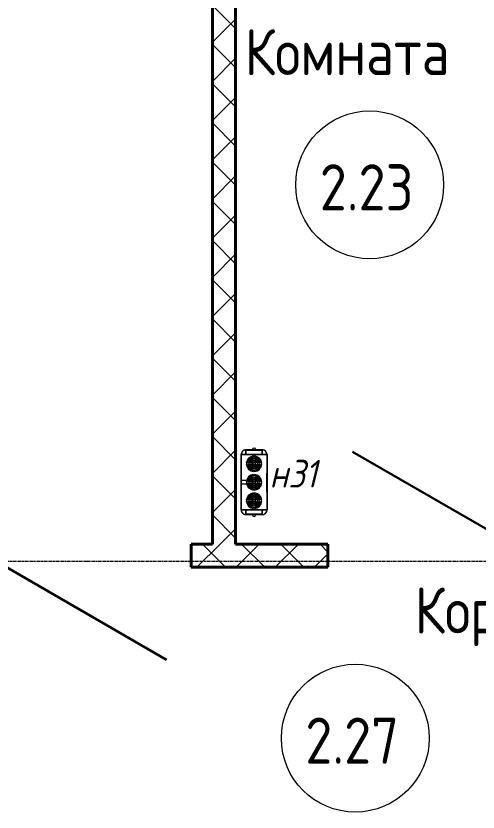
# Model space of a CAD drawing. Header units: millimetres. Extents: x -32954 to 151739, y -65671 to 56243.
# Drawn here: x -27573 to -25072, y -27710 to -23402 of the extents above; entities that cross this region are included whole.
import ezdxf

# ---------------------------------------------------------------- set-up
doc = ezdxf.new("R2010")
doc.units = ezdxf.units.MM
doc.linetypes.add('ADSK_Линия сетки', pattern=[21, 12, -3, 3, -3])
for name, color, linetype, lineweight in [('M-EQPM', 7, 'Continuous', 9), ('M-EQPM-IDEN', 7, 'Continuous', 9), ('Двери', 7, 'Continuous', 18), ('Марки помещений', 7, 'Continuous', 18), ('Оси', 7, 'Continuous', 9), ('Панель', 7, 'Continuous', 30), ('Стены разрез', 7, 'Continuous', 40)]:
    doc.layers.add(name, color=color, linetype=linetype, lineweight=lineweight)
doc.styles.add('GOST Common', font='GOST_Common.ttf', dxfattribs={"width": 0.9, "height": 250})
doc.styles.add('GOST Common_I', font='GOST_Common Italic.ttf', dxfattribs={"width": 0.9, "height": 150})
pattern_1 = [(45, (-4e-12, -22914.43), (-106.066, 106.066), []), (135, (-4e-12, -22914.43), (-106.066, -106.066), [])]

# ---------------------------------------------------------------- blocks, each defined once
blk = doc.blocks.new('AC_Дверь_Однопольная_ПВХ - 960х2080h М ОЛ Глухой низ с доводчиком-257045-В_АР_ПЭ_02 Этаж')
at = {"layer": 'Панель'}
blk.add_line((500, 62.5), (-366, 562.5), dxfattribs=at)
blk = doc.blocks.new('AC_Дверь_Однопольная_ДеревяннаяНаружная_ГОСТ24698-81 - 960х2080h ГЛ-654744-В_АР_ПЭ_02 Этаж')
at = {"layer": 'Панель'}
blk.add_line((500, 62.5), (-366, 562.5), dxfattribs=at)
blk = doc.blocks.new('ADSK_Марка_Помещение_2_ГОСТ21-501-2011 - Имя и Категория-86712-В_АР_ПЭ_02 Этаж')
at = {"layer": 'Марки помещений'}
blk.add_circle((0, 0), 4, dxfattribs=at)
blk = doc.blocks.new('Н05-Н31_Бактерицидный облучатель_Дезар-3_5 - Н31_Дезар-5-8000921-О_ТХ_Подвал')
at = {"layer": 'M-EQPM'}
for p, q in [((-44.6, 173), (-44.6, 175)), ((-44.6, 175), (-44.6, 149.6)), ((44.6, 175), (-44.6, 175)), ((44.6, 175), (-44.6, 175)), ((-44.6, 149.6), (-44.6, 175)), ((-44.6, 175), (-44.6, 173)), ((-44.6, 175), (44.6, 175)), ((-44.6, 149.6), (-44.6, 175)), ((-44.6, 175), (-44.6, 149.6)), ((-44.6, 173), (-44.6, 175)), ((-44.6, 175), (-44.6, 173)), ((44.6, 175), (-44.6, 175)), ((-44.6, 175), (44.6, 175)), ((-44.6, 173), (-44.6, 175)), ((-44.6, 175), (-44.6, 173)), ((-44.6, 149.6), (-44.6, 175)), ((-44.6, 175), (-44.6, 149.6)), ((-44.6, 149.6), (-44.6, 173)), ((44.6, 173), (-44.6, 173)), ((44.6, 173), (-44.6, 173)), ((-44.6, 173), (-44.6, 149.6)), ((-44.6, 173), (44.6, 173)), ((-44.6, 173), (44.6, 173)), ((44.6, 173), (-44.6, 173)), ((-44.6, 173), (44.6, 173)), ((-44.6, 173), (44.6, 173)), ((44.6, 173), (-44.6, 173)), ((-10, 175), (10, 175)), ((10, 175), (-10, 175)), ((-10, 175), (10, 175)), ((10, 175), (-10, 175)), ((-10, 175), (10, 175)), ((10, 175), (-10, 175)), ((44.6, 149.6), (44.6, 175)), ((44.6, 175), (44.6, 173)), ((44.6, 173), (44.6, 175)), ((44.6, 175), (44.6, 149.6)), ((44.6, 149.6), (44.6, 175)), ((44.6, 175), (44.6, 149.6)), ((44.6, 175), (44.6, 173)), ((44.6, 173), (44.6, 175)), ((44.6, 175), (44.6, 173)), ((44.6, 173), (44.6, 175)), ((44.6, 149.6), (44.6, 175)), ((44.6, 175), (44.6, 149.6)), ((44.6, 173), (44.6, 149.6)), ((44.6, 149.6), (44.6, 173)), ((-44.6, 149.6), (-70, 149.6)), ((-70, 149.6), (-44.6, 149.6)), ((-70, 149.6), (-70, -149.6)), ((-70, -149.6), (-70, 149.6)), ((-70, 149.6), (-70, -149.6)), ((70, 149.6), (-70, 149.6)), ((-70, 149.6), (-44.6, 149.6)), ((-70, 149.6), (-70, -149.6)), ((-44.6, 149.6), (-70, 149.6)), ((-70, 149.6), (-44.6, 149.6)), ((-44.6, 149.6), (-70, 149.6)), ((-70, 149.6), (70, 149.6)), ((-70, -149.6), (-70, 149.6)), ((44.6, 149.6), (-44.6, 149.6)), ((-44.6, 149.6), (44.6, 149.6)), ((44.6, 149.6), (-44.6, 149.6)), ((-44.6, 149.6), (44.6, 149.6)), ((-44.6, 149.6), (44.6, 149.6)), ((44.6, 149.6), (-44.6, 149.6)), ((-2.5, 142), (-2.5, 136)), ((-2.5, 136), (-2.5, 142)), ((-2.5, 136), (-2.5, 142)), ((-2.5, 142), (-2.5, 136)), ((-2.5, 130), (-2.5, 126)), ((-2.5, 126), (-2.5, 130)), ((-2.5, 126), (-2.5, 130)), ((-2.5, 130), (-2.5, 126)), ((2.5, 136), (2.5, 142)), ((2.5, 142), (2.5, 136)), ((2.5, 142), (2.5, 136)), ((2.5, 136), (2.5, 142)), ((2.5, 126), (2.5, 130)), ((2.5, 130), (2.5, 126)), ((2.5, 130), (2.5, 126)), ((2.5, 126), (2.5, 130)), ((44.6, 149.6), (70, 149.6)), ((70, 149.6), (44.6, 149.6)), ((44.6, 149.6), (70, 149.6)), ((44.6, 149.6), (70, 149.6)), ((70, 149.6), (44.6, 149.6)), ((70, 149.6), (44.6, 149.6)), ((70, -149.6), (70, 149.6)), ((70, 149.6), (70, -149.6)), ((70, -149.6), (70, 149.6)), ((70, 149.6), (70, -149.6)), ((70, -149.6), (70, 149.6)), ((-35.9, 102.5), (-41.9, 102.5)), ((-41.9, 102.5), (-35.9, 102.5)), ((-41.9, 102.5), (-35.9, 102.5)), ((-35.9, 102.5), (-41.9, 102.5)), ((-41.9, 97.5), (-35.9, 97.5)), ((-35.9, 97.5), (-41.9, 97.5)), ((-35.9, 97.5), (-41.9, 97.5)), ((-41.9, 97.5), (-35.9, 97.5)), ((-25, 102.5), (-29.9, 102.5)), ((-29.9, 102.5), (-25, 102.5)), ((-29.9, 102.5), (-25, 102.5)), ((-25, 102.5), (-29.9, 102.5)), ((-29.9, 97.5), (-24.7, 97.5)), ((-24.7, 97.5), (-29.9, 97.5)), ((-24.7, 97.5), (-29.9, 97.5)), ((-29.9, 97.5), (-24.7, 97.5)), ((-14.8, 102.5), (-19.8, 102.5)), ((-19.8, 102.5), (-14.8, 102.5)), ((-19.8, 102.5), (-14.8, 102.5)), ((-14.8, 102.5), (-19.8, 102.5)), ((-19.8, 97.5), (-14.8, 97.5)), ((-14.8, 97.5), (-19.8, 97.5)), ((-14.8, 97.5), (-19.8, 97.5)), ((-19.8, 97.5), (-14.8, 97.5)), ((-4.3, 102.5), (-9.7, 102.5)), ((-9.7, 102.5), (-4.3, 102.5)), ((-9.7, 102.5), (-4.3, 102.5)), ((-4.3, 102.5), (-9.7, 102.5)), ((-9.7, 97.5), (-4.3, 97.5)), ((-4.3, 97.5), (-9.7, 97.5)), ((-4.3, 97.5), (-9.7, 97.5)), ((-9.7, 97.5), (-4.3, 97.5)), ((-2.5, 119.8), (-2.5, 114.8)), ((-2.5, 114.8), (-2.5, 119.8)), ((-2.5, 114.8), (-2.5, 119.8)), ((-2.5, 119.8), (-2.5, 114.8)), ((-2.5, 109.7), (-2.5, 104.3)), ((-2.5, 104.3), (-2.5, 109.7)), ((-2.5, 104.3), (-2.5, 109.7)), ((-2.5, 109.7), (-2.5, 104.3)), ((-2.5, 95.7), (-2.5, 90.3)), ((-2.5, 90.3), (-2.5, 95.7)), ((-2.5, 90.3), (-2.5, 95.7)), ((-2.5, 95.7), (-2.5, 90.3)), ((2.5, 114.8), (2.5, 119.8)), ((2.5, 119.8), (2.5, 114.8)), ((2.5, 119.8), (2.5, 114.8)), ((2.5, 114.8), (2.5, 119.8)), ((2.5, 104.3), (2.5, 109.7)), ((2.5, 109.7), (2.5, 104.3)), ((2.5, 109.7), (2.5, 104.3)), ((2.5, 104.3), (2.5, 109.7)), ((2.5, 90.3), (2.5, 95.7)), ((2.5, 95.7), (2.5, 90.3)), ((2.5, 95.7), (2.5, 90.3)), ((2.5, 90.3), (2.5, 95.7)), ((9.7, 102.5), (4.3, 102.5)), ((4.3, 102.5), (9.7, 102.5)), ((4.3, 102.5), (9.7, 102.5)), ((9.7, 102.5), (4.3, 102.5)), ((4.3, 97.5), (9.7, 97.5)), ((9.7, 97.5), (4.3, 97.5)), ((9.7, 97.5), (4.3, 97.5)), ((4.3, 97.5), (9.7, 97.5)), ((19.8, 102.5), (14.8, 102.5)), ((14.8, 102.5), (19.8, 102.5)), ((14.8, 102.5), (19.8, 102.5)), ((19.8, 102.5), (14.8, 102.5)), ((14.8, 97.5), (19.8, 97.5)), ((19.8, 97.5), (14.8, 97.5)), ((19.8, 97.5), (14.8, 97.5)), ((14.8, 97.5), (19.8, 97.5)), ((24.7, 97.5), (30.1, 97.5)), ((30.1, 97.5), (24.7, 97.5)), ((30.1, 97.5), (24.7, 97.5)), ((24.7, 97.5), (30.1, 97.5)), ((30.1, 102.5), (25, 102.5)), ((25, 102.5), (30.1, 102.5)), ((25, 102.5), (30.1, 102.5)), ((30.1, 102.5), (25, 102.5)), ((42.1, 102.5), (36.1, 102.5)), ((36.1, 102.5), (42.1, 102.5)), ((36.1, 102.5), (42.1, 102.5)), ((42.1, 102.5), (36.1, 102.5)), ((36.1, 97.5), (42.1, 97.5)), ((42.1, 97.5), (36.1, 97.5)), ((42.1, 97.5), (36.1, 97.5)), ((36.1, 97.5), (42.1, 97.5)), ((-3, 64.1), (-3, 58)), ((-3, 58), (-3, 64.1)), ((-3, 58), (-3, 64.1)), ((-3, 64.1), (-3, 58)), ((-2.5, 85.2), (-2.5, 80.2)), ((-2.5, 80.2), (-2.5, 85.2)), ((-2.5, 80.2), (-2.5, 85.2)), ((-2.5, 85.2), (-2.5, 80.2)), ((-2.5, 76.3), (-2.5, 70)), ((-2.5, 70), (-2.5, 76.3)), ((-2.5, 70), (-2.5, 76.3)), ((-2.5, 76.3), (-2.5, 70)), ((2.5, 80.2), (2.5, 85.2)), ((2.5, 85.2), (2.5, 80.2)), ((2.5, 85.2), (2.5, 80.2)), ((2.5, 80.2), (2.5, 85.2)), ((2.5, 70), (2.5, 76.3)), ((2.5, 76.3), (2.5, 70)), ((2.5, 76.3), (2.5, 70)), ((2.5, 70), (2.5, 76.3)), ((3, 58), (3, 64)), ((3, 64), (3, 58)), ((3, 64), (3, 58)), ((3, 58), (3, 64)), ((71, 50), (69, 50)), ((69, 50), (69, -50)), ((69, -50), (69, 50)), ((71, 50), (71, -50)), ((71, -50), (71, 50)), ((-10, 9.3), (-70, 9.3)), ((-70, 0), (-70, 0)), ((-70, 0), (-70, 0)), ((-35.9, 2.5), (-41.9, 2.5)), ((-41.9, 2.5), (-35.9, 2.5)), ((-41.9, 2.5), (-35.9, 2.5)), ((-35.9, 2.5), (-41.9, 2.5)), ((-25, 2.5), (-29.9, 2.5)), ((-29.9, 2.5), (-25, 2.5)), ((-29.9, 2.5), (-25, 2.5)), ((-25, 2.5), (-29.9, 2.5)), ((-14.8, 2.5), (-19.8, 2.5)), ((-19.8, 2.5), (-14.8, 2.5)), ((-19.8, 2.5), (-14.8, 2.5)), ((-14.8, 2.5), (-19.8, 2.5)), ((-10, 0), (-10, 0)), ((-10, 0), (-10, 0)), ((-4.3, 2.5), (-9.7, 2.5)), ((-9.7, 2.5), (-4.3, 2.5)), ((-9.7, 2.5), (-4.3, 2.5)), ((-4.3, 2.5), (-9.7, 2.5)), ((-2.5, 42), (-2.5, 36)), ((-2.5, 36), (-2.5, 42)), ((-2.5, 36), (-2.5, 42)), ((-2.5, 42), (-2.5, 36)), ((-2.5, 30), (-2.5, 26)), ((-2.5, 26), (-2.5, 30)), ((-2.5, 26), (-2.5, 30)), ((-2.5, 30), (-2.5, 26)), ((-2.5, 19.8), (-2.5, 14.8)), ((-2.5, 14.8), (-2.5, 19.8)), ((-2.5, 14.8), (-2.5, 19.8)), ((-2.5, 19.8), (-2.5, 14.8)), ((-2.5, 9.7), (-2.5, 4.3)), ((-2.5, 4.3), (-2.5, 9.7)), ((-2.5, 4.3), (-2.5, 9.7)), ((-2.5, 9.7), (-2.5, 4.3)), ((2.5, 36), (2.5, 42)), ((2.5, 42), (2.5, 36)), ((2.5, 42), (2.5, 36)), ((2.5, 36), (2.5, 42)), ((2.5, 26), (2.5, 30)), ((2.5, 30), (2.5, 26)), ((2.5, 30), (2.5, 26)), ((2.5, 26), (2.5, 30)), ((2.5, 14.8), (2.5, 19.8)), ((2.5, 19.8), (2.5, 14.8)), ((2.5, 19.8), (2.5, 14.8)), ((2.5, 14.8), (2.5, 19.8)), ((2.5, 4.3), (2.5, 9.7)), ((2.5, 9.7), (2.5, 4.3)), ((2.5, 9.7), (2.5, 4.3)), ((2.5, 4.3), (2.5, 9.7)), ((9.7, 2.5), (4.3, 2.5)), ((4.3, 2.5), (9.7, 2.5)), ((4.3, 2.5), (9.7, 2.5)), ((9.7, 2.5), (4.3, 2.5)), ((19.8, 2.5), (14.8, 2.5)), ((14.8, 2.5), (19.8, 2.5)), ((14.8, 2.5), (19.8, 2.5)), ((19.8, 2.5), (14.8, 2.5)), ((30.1, 2.5), (25, 2.5)), ((25, 2.5), (30.1, 2.5)), ((25, 2.5), (30.1, 2.5)), ((30.1, 2.5), (25, 2.5)), ((42.1, 2.5), (36.1, 2.5)), ((36.1, 2.5), (42.1, 2.5)), ((36.1, 2.5), (42.1, 2.5)), ((42.1, 2.5), (36.1, 2.5)), ((69, 17.5), (69, -17.5)), ((69, -17.5), (69, 17.5)), ((71, 17.5), (69, 17.5)), ((69, 17.5), (71, 17.5)), ((69, 17.5), (69, -17.5)), ((69, -17.5), (69, 17.5)), ((71, 17.5), (69, 17.5)), ((69, 17.5), (71, 17.5)), ((71, 17.5), (71, -17.5)), ((71, -17.5), (71, 17.5)), ((71, 17.5), (71, -17.5)), ((71, -17.5), (71, 17.5)), ((-70, -9.3), (-10, -9.3)), ((-41.9, -2.5), (-35.9, -2.5)), ((-35.9, -2.5), (-41.9, -2.5)), ((-35.9, -2.5), (-41.9, -2.5)), ((-41.9, -2.5), (-35.9, -2.5)), ((-29.9, -2.5), (-24.7, -2.5)), ((-24.7, -2.5), (-29.9, -2.5)), ((-24.7, -2.5), (-29.9, -2.5)), ((-29.9, -2.5), (-24.7, -2.5)), ((-19.8, -2.5), (-14.8, -2.5)), ((-14.8, -2.5), (-19.8, -2.5)), ((-14.8, -2.5), (-19.8, -2.5)), ((-19.8, -2.5), (-14.8, -2.5)), ((-9.7, -2.5), (-4.3, -2.5)), ((-4.3, -2.5), (-9.7, -2.5)), ((-4.3, -2.5), (-9.7, -2.5)), ((-9.7, -2.5), (-4.3, -2.5)), ((-3, -35.9), (-3, -42)), ((-3, -42), (-3, -35.9)), ((-3, -42), (-3, -35.9)), ((-3, -35.9), (-3, -42)), ((-2.5, -4.3), (-2.5, -9.7)), ((-2.5, -9.7), (-2.5, -4.3)), ((-2.5, -9.7), (-2.5, -4.3)), ((-2.5, -4.3), (-2.5, -9.7)), ((-2.5, -14.8), (-2.5, -19.8)), ((-2.5, -19.8), (-2.5, -14.8)), ((-2.5, -19.8), (-2.5, -14.8)), ((-2.5, -14.8), (-2.5, -19.8)), ((-2.5, -23.7), (-2.5, -30)), ((-2.5, -30), (-2.5, -23.7)), ((-2.5, -30), (-2.5, -23.7)), ((-2.5, -23.7), (-2.5, -30)), ((2.5, -9.7), (2.5, -4.3)), ((2.5, -4.3), (2.5, -9.7)), ((2.5, -4.3), (2.5, -9.7)), ((2.5, -9.7), (2.5, -4.3)), ((2.5, -19.8), (2.5, -14.8)), ((2.5, -14.8), (2.5, -19.8)), ((2.5, -14.8), (2.5, -19.8)), ((2.5, -19.8), (2.5, -14.8)), ((2.5, -30), (2.5, -23.7)), ((2.5, -23.7), (2.5, -30)), ((2.5, -23.7), (2.5, -30)), ((2.5, -30), (2.5, -23.7)), ((3, -42), (3, -36)), ((3, -36), (3, -42)), ((3, -36), (3, -42)), ((3, -42), (3, -36)), ((4.3, -2.5), (9.7, -2.5)), ((9.7, -2.5), (4.3, -2.5)), ((9.7, -2.5), (4.3, -2.5)), ((4.3, -2.5), (9.7, -2.5)), ((14.8, -2.5), (19.8, -2.5)), ((19.8, -2.5), (14.8, -2.5)), ((19.8, -2.5), (14.8, -2.5)), ((14.8, -2.5), (19.8, -2.5)), ((24.7, -2.5), (30.1, -2.5)), ((30.1, -2.5), (24.7, -2.5)), ((30.1, -2.5), (24.7, -2.5)), ((24.7, -2.5), (30.1, -2.5)), ((36.1, -2.5), (42.1, -2.5)), ((42.1, -2.5), (36.1, -2.5)), ((42.1, -2.5), (36.1, -2.5)), ((36.1, -2.5), (42.1, -2.5)), ((69, -17.5), (71, -17.5)), ((69, -17.5), (71, -17.5)), ((69, -17.5), (71, -17.5)), ((69, -17.5), (71, -17.5)), ((-3, -58), (-3, -64.1)), ((-3, -64.1), (-3, -58)), ((-3, -64.1), (-3, -58)), ((-3, -58), (-3, -64.1)), ((-2.5, -70), (-2.5, -76.3)), ((-2.5, -76.3), (-2.5, -70)), ((-2.5, -76.3), (-2.5, -70)), ((-2.5, -70), (-2.5, -76.3)), ((-2.5, -80.2), (-2.5, -85.2)), ((-2.5, -85.2), (-2.5, -80.2)), ((-2.5, -85.2), (-2.5, -80.2)), ((-2.5, -80.2), (-2.5, -85.2)), ((2.5, -76.3), (2.5, -70)), ((2.5, -70), (2.5, -76.3)), ((2.5, -70), (2.5, -76.3)), ((2.5, -76.3), (2.5, -70)), ((2.5, -85.2), (2.5, -80.2)), ((2.5, -80.2), (2.5, -85.2)), ((2.5, -80.2), (2.5, -85.2)), ((2.5, -85.2), (2.5, -80.2)), ((3, -64), (3, -58)), ((3, -58), (3, -64)), ((3, -58), (3, -64)), ((3, -64), (3, -58)), ((69, -50), (71, -50)), ((-35.9, -97.5), (-41.9, -97.5)), ((-41.9, -97.5), (-35.9, -97.5)), ((-41.9, -97.5), (-35.9, -97.5)), ((-35.9, -97.5), (-41.9, -97.5)), ((-41.9, -102.5), (-35.9, -102.5)), ((-35.9, -102.5), (-41.9, -102.5)), ((-35.9, -102.5), (-41.9, -102.5)), ((-41.9, -102.5), (-35.9, -102.5)), ((-24.7, -97.5), (-29.9, -97.5)), ((-29.9, -97.5), (-24.7, -97.5)), ((-29.9, -97.5), (-24.7, -97.5)), ((-24.7, -97.5), (-29.9, -97.5)), ((-29.9, -102.5), (-25, -102.5)), ((-25, -102.5), (-29.9, -102.5)), ((-25, -102.5), (-29.9, -102.5)), ((-29.9, -102.5), (-25, -102.5)), ((-14.8, -97.5), (-19.8, -97.5)), ((-19.8, -97.5), (-14.8, -97.5)), ((-19.8, -97.5), (-14.8, -97.5)), ((-14.8, -97.5), (-19.8, -97.5)), ((-19.8, -102.5), (-14.8, -102.5)), ((-14.8, -102.5), (-19.8, -102.5)), ((-14.8, -102.5), (-19.8, -102.5)), ((-19.8, -102.5), (-14.8, -102.5)), ((-4.3, -97.5), (-9.7, -97.5)), ((-9.7, -97.5), (-4.3, -97.5)), ((-9.7, -97.5), (-4.3, -97.5)), ((-4.3, -97.5), (-9.7, -97.5)), ((-9.7, -102.5), (-4.3, -102.5)), ((-4.3, -102.5), (-9.7, -102.5)), ((-4.3, -102.5), (-9.7, -102.5)), ((-9.7, -102.5), (-4.3, -102.5)), ((-2.5, -90.3), (-2.5, -95.7)), ((-2.5, -95.7), (-2.5, -90.3)), ((-2.5, -95.7), (-2.5, -90.3)), ((-2.5, -90.3), (-2.5, -95.7)), ((-2.5, -104.3), (-2.5, -109.7)), ((-2.5, -109.7), (-2.5, -104.3)), ((-2.5, -109.7), (-2.5, -104.3)), ((-2.5, -104.3), (-2.5, -109.7)), ((-2.5, -114.8), (-2.5, -119.8)), ((-2.5, -119.8), (-2.5, -114.8)), ((-2.5, -119.8), (-2.5, -114.8)), ((-2.5, -114.8), (-2.5, -119.8)), ((-2.5, -126), (-2.5, -130)), ((-2.5, -130), (-2.5, -126)), ((-2.5, -130), (-2.5, -126)), ((-2.5, -126), (-2.5, -130)), ((2.5, -95.7), (2.5, -90.3)), ((2.5, -90.3), (2.5, -95.7)), ((2.5, -90.3), (2.5, -95.7)), ((2.5, -95.7), (2.5, -90.3)), ((2.5, -109.7), (2.5, -104.3)), ((2.5, -104.3), (2.5, -109.7)), ((2.5, -104.3), (2.5, -109.7)), ((2.5, -109.7), (2.5, -104.3)), ((2.5, -119.8), (2.5, -114.8)), ((2.5, -114.8), (2.5, -119.8)), ((2.5, -114.8), (2.5, -119.8)), ((2.5, -119.8), (2.5, -114.8)), ((2.5, -130), (2.5, -126)), ((2.5, -126), (2.5, -130)), ((2.5, -126), (2.5, -130)), ((2.5, -130), (2.5, -126)), ((9.7, -97.5), (4.3, -97.5)), ((4.3, -97.5), (9.7, -97.5)), ((4.3, -97.5), (9.7, -97.5)), ((9.7, -97.5), (4.3, -97.5)), ((4.3, -102.5), (9.7, -102.5)), ((9.7, -102.5), (4.3, -102.5)), ((9.7, -102.5), (4.3, -102.5)), ((4.3, -102.5), (9.7, -102.5)), ((19.8, -97.5), (14.8, -97.5)), ((14.8, -97.5), (19.8, -97.5)), ((14.8, -97.5), (19.8, -97.5)), ((19.8, -97.5), (14.8, -97.5)), ((14.8, -102.5), (19.8, -102.5)), ((19.8, -102.5), (14.8, -102.5)), ((19.8, -102.5), (14.8, -102.5)), ((14.8, -102.5), (19.8, -102.5)), ((30.1, -97.5), (24.7, -97.5)), ((24.7, -97.5), (30.1, -97.5)), ((24.7, -97.5), (30.1, -97.5)), ((30.1, -97.5), (24.7, -97.5)), ((25, -102.5), (30.1, -102.5)), ((30.1, -102.5), (25, -102.5)), ((30.1, -102.5), (25, -102.5)), ((25, -102.5), (30.1, -102.5)), ((42.1, -97.5), (36.1, -97.5)), ((36.1, -97.5), (42.1, -97.5)), ((36.1, -97.5), (42.1, -97.5)), ((42.1, -97.5), (36.1, -97.5)), ((36.1, -102.5), (42.1, -102.5)), ((42.1, -102.5), (36.1, -102.5)), ((42.1, -102.5), (36.1, -102.5)), ((36.1, -102.5), (42.1, -102.5)), ((-44.6, -149.6), (-70, -149.6)), ((-70, -149.6), (-44.6, -149.6)), ((-44.6, -149.6), (-70, -149.6)), ((-70, -149.6), (70, -149.6)), ((70, -149.6), (-70, -149.6)), ((-70, -149.6), (-44.6, -149.6)), ((-44.6, -149.6), (-70, -149.6)), ((-70, -149.6), (-44.6, -149.6)), ((-44.6, -149.6), (-44.6, -173)), ((-44.6, -175), (-44.6, -149.6)), ((44.6, -149.6), (-44.6, -149.6)), ((-44.6, -149.6), (44.6, -149.6)), ((-44.6, -149.6), (-44.6, -175)), ((-44.6, -175), (-44.6, -149.6)), ((-44.6, -149.6), (-44.6, -175)), ((-44.6, -173), (-44.6, -149.6)), ((44.6, -149.6), (-44.6, -149.6)), ((-44.6, -149.6), (44.6, -149.6)), ((44.6, -149.6), (-44.6, -149.6)), ((-44.6, -149.6), (44.6, -149.6)), ((-44.6, -149.6), (-44.6, -175)), ((-44.6, -175), (-44.6, -149.6)), ((-2.5, -136), (-2.5, -142)), ((-2.5, -142), (-2.5, -136)), ((-2.5, -142), (-2.5, -136)), ((-2.5, -136), (-2.5, -142)), ((2.5, -142), (2.5, -136)), ((2.5, -136), (2.5, -142)), ((2.5, -136), (2.5, -142)), ((2.5, -142), (2.5, -136)), ((44.6, -149.6), (44.6, -175)), ((44.6, -173), (44.6, -149.6)), ((44.6, -149.6), (70, -149.6)), ((70, -149.6), (44.6, -149.6)), ((44.6, -149.6), (44.6, -175)), ((44.6, -175), (44.6, -149.6)), ((44.6, -149.6), (44.6, -173)), ((44.6, -175), (44.6, -149.6)), ((70, -149.6), (44.6, -149.6)), ((44.6, -149.6), (70, -149.6)), ((44.6, -149.6), (70, -149.6)), ((70, -149.6), (44.6, -149.6)), ((44.6, -149.6), (44.6, -175)), ((44.6, -175), (44.6, -149.6)), ((-44.6, -173), (-44.6, -175)), ((44.6, -173), (-44.6, -173)), ((44.6, -173), (-44.6, -173)), ((-44.6, -175), (-44.6, -173)), ((-44.6, -173), (44.6, -173)), ((-44.6, -173), (44.6, -173)), ((-44.6, -175), (-44.6, -173)), ((-44.6, -173), (44.6, -173)), ((44.6, -173), (-44.6, -173)), ((-44.6, -173), (-44.6, -175)), ((44.6, -173), (-44.6, -173)), ((-44.6, -175), (-44.6, -173)), ((-44.6, -173), (44.6, -173)), ((-44.6, -173), (-44.6, -175)), ((-44.6, -175), (44.6, -175)), ((44.6, -175), (-44.6, -175)), ((-44.6, -175), (44.6, -175)), ((-44.6, -175), (44.6, -175)), ((44.6, -175), (-44.6, -175)), ((10, -175), (-10, -175)), ((-10, -175), (10, -175)), ((10, -175), (-10, -175)), ((-10, -175), (10, -175)), ((10, -175), (-10, -175)), ((-10, -175), (10, -175)), ((44.6, -175), (44.6, -173)), ((44.6, -173), (44.6, -175)), ((44.6, -173), (44.6, -175)), ((44.6, -175), (44.6, -173)), ((44.6, -173), (44.6, -175)), ((44.6, -175), (44.6, -173))]:
    blk.add_line(p, q, dxfattribs=at)
at = {"layer": 'M-EQPM', "flags": 128}
for points in [[(-44.6, 175), (-45.6, 175), (-46.6, 174.9), (-47.6, 174.8), (-48.6, 174.7), (-49.6, 174.5), (-50.6, 174.3), (-51.6, 174), (-52.6, 173.7), (-53.5, 173.4), (-54.5, 173), (-55.4, 172.6), (-56.3, 172.1), (-57.2, 171.6), (-58.1, 171.1), (-58.9, 170.6), (-59.8, 170), (-60.6, 169.3), (-61.3, 168.7), (-62.1, 168), (-62.8, 167.3), (-63.5, 166.5), (-64.2, 165.8), (-64.8, 165), (-65.4, 164.2), (-66, 163.3), (-66.5, 162.4), (-67, 161.6), (-67.5, 160.7), (-67.9, 159.7), (-68.3, 158.8), (-68.6, 157.8), (-68.9, 156.9), (-69.2, 155.9), (-69.4, 154.9), (-69.6, 153.9), (-69.8, 152.9), (-69.9, 151.9), (-70, 150.9), (-70, 149.8), (-70, 149.6)], [(70, 149.6), (70, 150.6), (69.9, 151.6), (69.8, 152.6), (69.7, 153.6), (69.5, 154.6), (69.3, 155.6), (69, 156.6), (68.7, 157.6), (68.4, 158.5), (68, 159.5), (67.6, 160.4), (67.1, 161.3), (66.6, 162.2), (66.1, 163.1), (65.6, 163.9), (65, 164.8), (64.3, 165.6), (63.7, 166.3), (63, 167.1), (62.3, 167.8), (61.5, 168.5), (60.8, 169.2), (60, 169.8), (59.2, 170.4), (58.3, 171), (57.4, 171.5), (56.6, 172), (55.7, 172.5), (54.7, 172.9), (53.8, 173.3), (52.8, 173.6), (51.9, 173.9), (50.9, 174.2), (49.9, 174.4), (48.9, 174.6), (47.9, 174.8), (46.9, 174.9), (45.9, 175), (44.8, 175), (44.6, 175)], [(-70, -149.6), (-70, -150.6), (-69.9, -151.6), (-69.8, -152.6), (-69.7, -153.6), (-69.5, -154.6), (-69.3, -155.6), (-69, -156.6), (-68.7, -157.6), (-68.4, -158.5), (-68, -159.5), (-67.6, -160.4), (-67.1, -161.3), (-66.6, -162.2), (-66.1, -163.1), (-65.6, -163.9), (-65, -164.8), (-64.3, -165.6), (-63.7, -166.3), (-63, -167.1), (-62.3, -167.8), (-61.5, -168.5), (-60.8, -169.2), (-60, -169.8), (-59.2, -170.4), (-58.3, -171), (-57.4, -171.5), (-56.6, -172), (-55.7, -172.5), (-54.7, -172.9), (-53.8, -173.3), (-52.8, -173.6), (-51.9, -173.9), (-50.9, -174.2), (-49.9, -174.4), (-48.9, -174.6), (-47.9, -174.8), (-46.9, -174.9), (-45.9, -175), (-44.8, -175), (-44.6, -175)], [(44.6, -175), (45.6, -175), (46.6, -174.9), (47.6, -174.8), (48.6, -174.7), (49.6, -174.5), (50.6, -174.3), (51.6, -174), (52.6, -173.7), (53.5, -173.4), (54.5, -173), (55.4, -172.6), (56.3, -172.1), (57.2, -171.6), (58.1, -171.1), (58.9, -170.6), (59.8, -170), (60.6, -169.3), (61.3, -168.7), (62.1, -168), (62.8, -167.3), (63.5, -166.5), (64.2, -165.8), (64.8, -165), (65.4, -164.2), (66, -163.3), (66.5, -162.4), (67, -161.6), (67.5, -160.7), (67.9, -159.7), (68.3, -158.8), (68.6, -157.8), (68.9, -156.9), (69.2, -155.9), (69.4, -154.9), (69.6, -153.9), (69.8, -152.9), (69.9, -151.9), (70, -150.9), (70, -149.8), (70, -149.6)]]:
    blk.add_lwpolyline(points, dxfattribs=at)
at = {"layer": 'M-EQPM'}
for centre, radius, start, end in [((-44.6, 149.6), 25.4, 90, 180), ((-44.6, 149.6), 25.4, 90, 180), ((-44.6, 149.6), 25.4, 90, 180), ((-44.6, 149.6), 25.4, 90, 180), ((0, 175), 10, 360, 180), ((0, 175), 10, 0, 180), ((0, 175), 10, 360, 180), ((0, 175), 10, 0, 180), ((0, 175), 10, 360, 180), ((0, 175), 10, 360, 180), ((44.6, 149.6), 25.4, 0, 90), ((44.6, 149.6), 25.4, 360, 90), ((44.6, 149.6), 25.4, 0, 90), ((44.6, 149.6), 25.4, 360, 90), ((0.1, 100), 42.1, 93.5613, 176.5863), ((0.1, 100), 42.1, 93.5613, 176.5863), ((0.1, 100), 42.1, 93.5613, 176.5863), ((0.1, 100), 42.1, 93.5613, 176.5863), ((0.1, 100), 36.1, 94.1546, 176.0176), ((0.1, 100), 36.1, 94.1546, 176.0176), ((0.1, 100), 36.1, 94.1546, 176.0176), ((0.1, 100), 36.1, 94.1546, 176.0176), ((0.1, 100), 30.1, 94.9855, 175.2214), ((0.1, 100), 30.1, 94.9855, 175.2214), ((0.1, 100), 30.1, 94.9855, 175.2214), ((0.1, 100), 30.1, 94.9855, 175.2214), ((0.1, 100), 42.1, 3.4137, 86.7479), ((0.1, 100), 42.1, 3.4137, 86.7479), ((0.1, 100), 42.1, 3.4137, 86.7479), ((0.1, 100), 42.1, 3.4137, 86.7479), ((0.1, 100), 36.1, 3.9824, 86.2063), ((0.1, 100), 36.1, 3.9824, 86.2063), ((0.1, 100), 36.1, 3.9824, 86.2063), ((0.1, 100), 36.1, 3.9824, 86.2063), ((0.1, 100), 30.1, 4.7786, 85.4479), ((0.1, 100), 30.1, 4.7786, 85.4479), ((0.1, 100), 30.1, 4.7786, 85.4479), ((0.1, 100), 30.1, 4.7786, 85.4479), ((0.1, 100), 42.1, 183.3997, 265.7268), ((0.1, 100), 42.1, 183.3997, 265.7268), ((0.1, 100), 42.1, 183.3997, 265.7268), ((0.1, 100), 42.1, 183.3997, 265.7268), ((0.1, 100), 36.1, 183.9661, 265.0144), ((0.1, 100), 36.1, 183.9661, 265.0144), ((0.1, 100), 36.1, 183.9661, 265.0144), ((0.1, 100), 36.1, 183.9661, 265.0144), ((0.1, 100), 30.1, 184.7591, 265.0144), ((0.1, 100), 30.1, 184.7591, 265.0144), ((0.1, 100), 30.1, 184.7591, 265.0144), ((0.1, 100), 30.1, 184.7591, 265.0144), ((0, 101.1), 25, 95.7391, 176.8404), ((0, 101.1), 25, 95.7391, 176.8404), ((0, 101.1), 25, 95.7391, 176.8404), ((0, 101.1), 25, 95.7391, 176.8404), ((0, 101.1), 25, 188.3307, 264.2606), ((0, 101.1), 25, 188.3307, 264.2606), ((0, 101.1), 25, 188.3307, 264.2606), ((0, 101.1), 25, 188.3307, 264.2606), ((0, 100), 20, 97.1808, 172.8192), ((0, 100), 20, 97.1808, 172.8192), ((0, 100), 20, 97.1808, 172.8192), ((0, 100), 20, 97.1808, 172.8192), ((0, 100), 20, 187.1808, 262.8192), ((0, 100), 20, 187.1808, 262.8192), ((0, 100), 20, 187.1808, 262.8192), ((0, 100), 20, 187.1808, 262.8192), ((0, 100), 15, 99.5941, 170.4059), ((0, 100), 15, 99.5941, 170.4059), ((0, 100), 15, 99.5941, 170.4059), ((0, 100), 15, 99.5941, 170.4059), ((0, 100), 15, 189.5941, 260.4059), ((0, 100), 15, 189.5941, 260.4059), ((0, 100), 15, 189.5941, 260.4059), ((0, 100), 15, 189.5941, 260.4059), ((0, 100), 10, 104.4778, 165.527), ((0, 100), 10, 104.4778, 165.527), ((0, 100), 10, 104.4778, 165.527), ((0, 100), 10, 104.4778, 165.527), ((0, 100), 10, 194.4775, 255.5225), ((0, 100), 10, 194.4775, 255.5225), ((0, 100), 10, 194.4775, 255.5225), ((0, 100), 10, 194.4775, 255.5225), ((0, 100), 5, 120.0027, 150.008), ((0, 100), 5, 120.0027, 150.008), ((0, 100), 5, 120.0027, 150.008), ((0, 100), 5, 120.0027, 150.008), ((0, 100), 5, 210, 240), ((0, 100), 5, 210, 240), ((0, 100), 5, 210, 240), ((0, 100), 5, 210, 240), ((0, 101.1), 25, 3.1596, 84.2609), ((0, 101.1), 25, 3.1596, 84.2609), ((0, 101.1), 25, 3.1596, 84.2609), ((0, 101.1), 25, 3.1596, 84.2609), ((0, 100), 20, 7.1808, 82.8192), ((0, 100), 20, 7.1808, 82.8192), ((0, 100), 20, 7.1808, 82.8192), ((0, 100), 20, 7.1808, 82.8192), ((0, 100), 15, 9.5941, 80.4059), ((0, 100), 15, 9.5941, 80.4059), ((0, 100), 15, 9.5941, 80.4059), ((0, 100), 15, 9.5941, 80.4059), ((0, 100), 10, 14.473, 75.5222), ((0, 100), 10, 14.473, 75.5222), ((0, 100), 10, 14.473, 75.5222), ((0, 100), 10, 14.473, 75.5222), ((0, 100), 5, 29.992, 59.9973), ((0, 100), 5, 29.992, 59.9973), ((0, 100), 5, 29.992, 59.9973), ((0, 100), 5, 29.992, 59.9973), ((0, 101.1), 25, 275.7394, 351.6693), ((0.1, 100), 30.1, 274.5523, 355.2409), ((0, 100), 20, 277.1808, 352.8192), ((0, 100), 15, 279.5941, 350.4059), ((0, 100), 10, 284.4775, 345.5225), ((0, 100), 5, 300, 330), ((0.1, 100), 30.1, 274.5523, 355.2409), ((0, 101.1), 25, 275.7394, 351.6693), ((0, 100), 15, 279.5941, 350.4059), ((0, 100), 20, 277.1808, 352.8192), ((0, 100), 5, 300, 330), ((0, 100), 10, 284.4775, 345.5225), ((0.1, 100), 30.1, 274.5523, 355.2409), ((0, 101.1), 25, 275.7394, 351.6693), ((0, 100), 15, 279.5941, 350.4059), ((0, 100), 20, 277.1808, 352.8192), ((0, 100), 10, 284.4775, 345.5225), ((0, 100), 5, 300, 330), ((0, 101.1), 25, 275.7394, 351.6693), ((0.1, 100), 30.1, 274.5523, 355.2409), ((0, 100), 20, 277.1808, 352.8192), ((0, 100), 15, 279.5941, 350.4059), ((0, 100), 10, 284.4775, 345.5225), ((0, 100), 5, 300, 330), ((0.1, 100), 36.1, 274.5523, 356.0339), ((0.1, 100), 42.1, 273.902, 356.6003), ((0.1, 100), 42.1, 273.902, 356.6003), ((0.1, 100), 36.1, 274.5523, 356.0339), ((0.1, 100), 42.1, 273.902, 356.6003), ((0.1, 100), 36.1, 274.5523, 356.0339), ((0.1, 100), 36.1, 274.5523, 356.0339), ((0.1, 100), 42.1, 273.902, 356.6003), ((0.1, 0), 42.1, 93.5613, 176.5863), ((0.1, 0), 42.1, 93.5613, 176.5863), ((0.1, 0), 42.1, 93.5613, 176.5863), ((0.1, 0), 42.1, 93.5613, 176.5863), ((0.1, 0), 36.1, 94.1546, 176.0176), ((0.1, 0), 36.1, 94.1546, 176.0176), ((0.1, 0), 36.1, 94.1546, 176.0176), ((0.1, 0), 36.1, 94.1546, 176.0176), ((0.1, 0), 30.1, 94.9855, 175.2214), ((0.1, 0), 30.1, 94.9855, 175.2214), ((0.1, 0), 30.1, 94.9855, 175.2214), ((0.1, 0), 30.1, 94.9855, 175.2214), ((0, 1.1), 25, 95.7391, 176.8404), ((0, 1.1), 25, 95.7391, 176.8404), ((0, 1.1), 25, 95.7391, 176.8404), ((0, 1.1), 25, 95.7391, 176.8404), ((0, 0), 20, 97.1808, 172.8192), ((0, 0), 20, 97.1808, 172.8192), ((0, 0), 20, 97.1808, 172.8192), ((0, 0), 20, 97.1808, 172.8192), ((0, 0), 15, 99.5941, 170.4059), ((0, 0), 15, 99.5941, 170.4059), ((0, 0), 15, 99.5941, 170.4059), ((0, 0), 15, 99.5941, 170.4059), ((0, 0), 10, 104.4778, 165.527), ((0, 0), 10, 104.4778, 165.527), ((0, 0), 10, 104.4778, 165.527), ((0, 0), 10, 104.4778, 165.527), ((0, 0), 5, 120.0027, 150.008), ((0, 0), 5, 120.0027, 150.008), ((0, 0), 5, 120.0027, 150.008), ((0, 0), 5, 120.0027, 150.008), ((0.1, 0), 42.1, 3.4137, 86.7479), ((0.1, 0), 42.1, 3.4137, 86.7479), ((0.1, 0), 42.1, 3.4137, 86.7479), ((0.1, 0), 42.1, 3.4137, 86.7479), ((0.1, 0), 36.1, 3.9824, 86.2063), ((0.1, 0), 36.1, 3.9824, 86.2063), ((0.1, 0), 36.1, 3.9824, 86.2063), ((0.1, 0), 36.1, 3.9824, 86.2063), ((0.1, 0), 30.1, 4.7786, 85.4479), ((0.1, 0), 30.1, 4.7786, 85.4479), ((0.1, 0), 30.1, 4.7786, 85.4479), ((0.1, 0), 30.1, 4.7786, 85.4479), ((0, 1.1), 25, 3.1596, 84.2609), ((0, 1.1), 25, 3.1596, 84.2609), ((0, 1.1), 25, 3.1596, 84.2609), ((0, 1.1), 25, 3.1596, 84.2609), ((0, 0), 20, 7.1808, 82.8192), ((0, 0), 20, 7.1808, 82.8192), ((0, 0), 20, 7.1808, 82.8192), ((0, 0), 20, 7.1808, 82.8192), ((0, 0), 15, 9.5941, 80.4059), ((0, 0), 15, 9.5941, 80.4059), ((0, 0), 15, 9.5941, 80.4059), ((0, 0), 15, 9.5941, 80.4059), ((0, 0), 10, 14.473, 75.5222), ((0, 0), 10, 14.473, 75.5222), ((0, 0), 10, 14.473, 75.5222), ((0, 0), 10, 14.473, 75.5222), ((0, 0), 5, 29.992, 59.9973), ((0, 0), 5, 29.992, 59.9973), ((0, 0), 5, 29.992, 59.9973), ((0, 0), 5, 29.992, 59.9973), ((0.1, 0), 42.1, 183.3997, 265.7268), ((0.1, 0), 42.1, 183.3997, 265.7268), ((0.1, 0), 42.1, 183.3997, 265.7268), ((0.1, 0), 42.1, 183.3997, 265.7268), ((0.1, 0), 36.1, 183.9661, 265.0144), ((0.1, 0), 36.1, 183.9661, 265.0144), ((0.1, 0), 36.1, 183.9661, 265.0144), ((0.1, 0), 36.1, 183.9661, 265.0144), ((0.1, 0), 30.1, 184.7591, 265.0144), ((0.1, 0), 30.1, 184.7591, 265.0144), ((0.1, 0), 30.1, 184.7591, 265.0144), ((0.1, 0), 30.1, 184.7591, 265.0144), ((0, 1.1), 25, 188.3307, 264.2606), ((0, 1.1), 25, 188.3307, 264.2606), ((0, 1.1), 25, 188.3307, 264.2606), ((0, 1.1), 25, 188.3307, 264.2606), ((0, 0), 20, 187.1808, 262.8192), ((0, 0), 20, 187.1808, 262.8192), ((0, 0), 20, 187.1808, 262.8192), ((0, 0), 20, 187.1808, 262.8192), ((0, 0), 15, 189.5941, 260.4059), ((0, 0), 15, 189.5941, 260.4059), ((0, 0), 15, 189.5941, 260.4059), ((0, 0), 15, 189.5941, 260.4059), ((0, 0), 10, 194.4775, 255.5225), ((0, 0), 10, 194.4775, 255.5225), ((0, 0), 10, 194.4775, 255.5225), ((0, 0), 10, 194.4775, 255.5225), ((0, 0), 5, 210, 240), ((0, 0), 5, 210, 240), ((0, 0), 5, 210, 240), ((0, 0), 5, 210, 240), ((0, 1.1), 25, 275.7394, 351.6693), ((0.1, 0), 30.1, 274.5523, 355.2409), ((0, 0), 20, 277.1808, 352.8192), ((0, 0), 15, 279.5941, 350.4059), ((0, 0), 10, 284.4775, 345.5225), ((0, 0), 5, 300, 330), ((0.1, 0), 30.1, 274.5523, 355.2409), ((0, 1.1), 25, 275.7394, 351.6693), ((0, 0), 15, 279.5941, 350.4059), ((0, 0), 20, 277.1808, 352.8192), ((0, 0), 5, 300, 330), ((0, 0), 10, 284.4775, 345.5225), ((0.1, 0), 30.1, 274.5523, 355.2409), ((0, 1.1), 25, 275.7394, 351.6693), ((0, 0), 15, 279.5941, 350.4059), ((0, 0), 20, 277.1808, 352.8192), ((0, 0), 10, 284.4775, 345.5225), ((0, 0), 5, 300, 330), ((0, 1.1), 25, 275.7394, 351.6693), ((0.1, 0), 30.1, 274.5523, 355.2409), ((0, 0), 20, 277.1808, 352.8192), ((0, 0), 15, 279.5941, 350.4059), ((0, 0), 10, 284.4775, 345.5225), ((0, 0), 5, 300, 330), ((0.1, 0), 36.1, 274.5523, 356.0339), ((0.1, 0), 42.1, 273.902, 356.6003), ((0.1, 0), 42.1, 273.902, 356.6003), ((0.1, 0), 36.1, 274.5523, 356.0339), ((0.1, 0), 42.1, 273.902, 356.6003), ((0.1, 0), 36.1, 274.5523, 356.0339), ((0.1, 0), 36.1, 274.5523, 356.0339), ((0.1, 0), 42.1, 273.902, 356.6003), ((0.1, -100), 42.1, 94.2732, 176.6003), ((0.1, -100), 42.1, 94.2732, 176.6003), ((0.1, -100), 42.1, 94.2732, 176.6003), ((0.1, -100), 42.1, 94.2732, 176.6003), ((0.1, -100), 36.1, 94.9856, 176.0339), ((0.1, -100), 36.1, 94.9856, 176.0339), ((0.1, -100), 36.1, 94.9856, 176.0339), ((0.1, -100), 36.1, 94.9856, 176.0339), ((0.1, -100), 30.1, 94.9856, 175.2409), ((0.1, -100), 30.1, 94.9856, 175.2409), ((0.1, -100), 30.1, 94.9856, 175.2409), ((0.1, -100), 30.1, 94.9856, 175.2409), ((0, -101.1), 25, 95.7394, 171.6693), ((0, -101.1), 25, 95.7394, 171.6693), ((0, -101.1), 25, 95.7394, 171.6693), ((0, -101.1), 25, 95.7394, 171.6693), ((0, -100), 20, 97.1808, 172.8192), ((0, -100), 20, 97.1808, 172.8192), ((0, -100), 20, 97.1808, 172.8192), ((0, -100), 20, 97.1808, 172.8192), ((0, -100), 15, 99.5941, 170.4059), ((0, -100), 15, 99.5941, 170.4059), ((0, -100), 15, 99.5941, 170.4059), ((0, -100), 15, 99.5941, 170.4059), ((0.1, -100), 30.1, 4.7591, 85.4477), ((0.1, -100), 30.1, 4.7591, 85.4477), ((0.1, -100), 30.1, 4.7591, 85.4477), ((0.1, -100), 30.1, 4.7591, 85.4477), ((0, -101.1), 25, 8.3307, 84.2606), ((0, -101.1), 25, 8.3307, 84.2606), ((0, -101.1), 25, 8.3307, 84.2606), ((0, -101.1), 25, 8.3307, 84.2606), ((0, -100), 20, 7.1808, 82.8192), ((0, -100), 20, 7.1808, 82.8192), ((0, -100), 20, 7.1808, 82.8192), ((0, -100), 20, 7.1808, 82.8192), ((0, -100), 15, 9.5941, 80.4059), ((0, -100), 15, 9.5941, 80.4059), ((0, -100), 15, 9.5941, 80.4059), ((0, -100), 15, 9.5941, 80.4059), ((0.1, -100), 42.1, 3.3997, 86.098), ((0.1, -100), 42.1, 3.3997, 86.098), ((0.1, -100), 42.1, 3.3997, 86.098), ((0.1, -100), 42.1, 3.3997, 86.098), ((0.1, -100), 36.1, 3.9661, 85.4477), ((0.1, -100), 36.1, 3.9661, 85.4477), ((0.1, -100), 36.1, 3.9661, 85.4477), ((0.1, -100), 36.1, 3.9661, 85.4477), ((0.1, -100), 42.1, 183.4137, 266.4387), ((0.1, -100), 42.1, 183.4137, 266.4387), ((0.1, -100), 42.1, 183.4137, 266.4387), ((0.1, -100), 42.1, 183.4137, 266.4387), ((0.1, -100), 36.1, 183.9823, 265.8454), ((0.1, -100), 36.1, 183.9823, 265.8454), ((0.1, -100), 36.1, 183.9824, 265.8454), ((0.1, -100), 36.1, 183.9824, 265.8454), ((0.1, -100), 30.1, 184.7786, 265.0145), ((0.1, -100), 30.1, 184.7786, 265.0145), ((0.1, -100), 30.1, 184.7786, 265.0145), ((0.1, -100), 30.1, 184.7786, 265.0145), ((0, -101.1), 25, 183.1596, 264.2609), ((0, -101.1), 25, 183.1596, 264.2609), ((0, -101.1), 25, 183.1596, 264.2609), ((0, -101.1), 25, 183.1596, 264.2609), ((0, -100), 20, 187.1808, 262.8192), ((0, -100), 20, 187.1808, 262.8192), ((0, -100), 20, 187.1808, 262.8192), ((0, -100), 20, 187.1808, 262.8192), ((0, -100), 15, 189.5941, 260.4059), ((0, -100), 15, 189.5941, 260.4059), ((0, -100), 15, 189.5941, 260.4059), ((0, -100), 15, 189.5941, 260.4059), ((0, -100), 10, 104.4775, 165.5225), ((0, -100), 10, 104.4775, 165.5225), ((0, -100), 10, 104.4775, 165.5225), ((0, -100), 10, 104.4775, 165.5225), ((0, -100), 10, 194.473, 255.5222), ((0, -100), 10, 194.473, 255.5222), ((0, -100), 10, 194.473, 255.5222), ((0, -100), 10, 194.473, 255.5222), ((0, -100), 5, 120, 150), ((0, -100), 5, 120, 150), ((0, -100), 5, 120, 150), ((0, -100), 5, 120, 150), ((0, -100), 5, 209.992, 239.9973), ((0, -100), 5, 209.992, 239.9973), ((0, -100), 5, 209.992, 239.9973), ((0, -100), 5, 209.992, 239.9973), ((0, -100), 10, 14.4775, 75.5225), ((0, -100), 10, 14.4775, 75.5225), ((0, -100), 10, 14.4775, 75.5225), ((0, -100), 10, 14.4775, 75.5225), ((0, -100), 5, 30, 60), ((0, -100), 5, 30, 60), ((0, -100), 5, 30, 60), ((0, -100), 5, 30, 60), ((0.1, -100), 30.1, 274.5521, 355.2214), ((0, -101.1), 25, 275.7391, 356.8404), ((0, -100), 20, 277.1808, 352.8192), ((0, -100), 15, 279.5941, 350.4059), ((0, -100), 5, 300.0027, 330.008), ((0, -100), 10, 284.4778, 345.527), ((0.1, -100), 42.1, 273.2521, 356.5863), ((0.1, -100), 36.1, 273.7937, 356.0176), ((0.1, -100), 30.1, 274.5521, 355.2214), ((0, -101.1), 25, 275.7391, 356.8404), ((0, -100), 15, 279.5941, 350.4059), ((0, -100), 20, 277.1808, 352.8192), ((0, -100), 10, 284.4778, 345.527), ((0, -100), 5, 300.0027, 330.008), ((0.1, -100), 36.1, 273.7937, 356.0176), ((0.1, -100), 42.1, 273.2521, 356.5863), ((0.1, -100), 30.1, 274.5521, 355.2214), ((0, -101.1), 25, 275.7391, 356.8404), ((0, -100), 15, 279.5941, 350.4059), ((0, -100), 20, 277.1808, 352.8192), ((0, -100), 10, 284.4778, 345.527), ((0, -100), 5, 300.0027, 330.008), ((0.1, -100), 36.1, 273.7937, 356.0176), ((0.1, -100), 42.1, 273.2521, 356.5863), ((0, -101.1), 25, 275.7391, 356.8404), ((0.1, -100), 30.1, 274.5521, 355.2214), ((0, -100), 20, 277.1808, 352.8192), ((0, -100), 15, 279.5941, 350.4059), ((0, -100), 5, 300.0027, 330.008), ((0, -100), 10, 284.4778, 345.527), ((0.1, -100), 42.1, 273.2521, 356.5863), ((0.1, -100), 36.1, 273.7937, 356.0176), ((-44.6, -149.6), 25.4, 180, 270), ((-44.6, -149.6), 25.4, 180, 270), ((-44.6, -149.6), 25.4, 180, 270), ((-44.6, -149.6), 25.4, 180, 270), ((44.6, -149.6), 25.4, 270, 0), ((44.6, -149.6), 25.4, 270, 360), ((44.6, -149.6), 25.4, 270, 360), ((44.6, -149.6), 25.4, 270, 360), ((0, -175), 10, 180, 360), ((0, -175), 10, 180, 360), ((0, -175), 10, 180, 360), ((0, -175), 10, 180, 360), ((0, -175), 10, 180, 360), ((0, -175), 10, 180, 360)]:
    blk.add_arc(centre, radius, start, end, dxfattribs=at)

msp = doc.modelspace()

# ---------------------------------------------------------------- hatches: boundary and pattern name
at = {"layer": 'Стены разрез', "lineweight": 9}
h = msp.add_hatch(dxfattribs=at)
h.set_pattern_fill('FP_1', color=256, style=0, pattern_type=2)
h.set_pattern_definition(pattern_1)
h.paths.add_polyline_path([(-26385, -26260.9), (-26385, -20864.4), (-26510, -20864.4), (-26510, -26260.9)])
h = msp.add_hatch(dxfattribs=at)
h.set_pattern_fill('FP_1', color=256, style=0, pattern_type=2)
h.set_pattern_definition(pattern_1)
h.paths.add_polyline_path([(-15350, -26385.9), (-15175, -26385.9), (-15175, -26260.9), (-17375, -26260.9), (-17375, -26385.9)])
h.paths.add_polyline_path([(-18375, -26385.9), (-18375, -26260.9), (-21060, -26260.9), (-21060, -26385.9)])
h.paths.add_polyline_path([(-22850, -26385.9), (-22060, -26385.9), (-22060, -26260.9), (-24885, -26260.9), (-24885, -26385.9)])
h.paths.add_polyline_path([(-25885, -26385.9), (-25885, -26260.9), (-26625, -26260.9), (-26625, -26385.9)])
h.paths.add_polyline_path([(-27725, -26385.9), (-27625, -26385.9), (-27625, -26260.9), (-27725, -26260.9)])

# ---------------------------------------------------------------- linework, layer by layer
at = {"layer": 'Оси', "linetype": 'ADSK_Линия сетки'}
msp.add_line((2500, -26354.4), (-32136.4, -26354.4), dxfattribs=at)
at = {"layer": 'Стены разрез'}
for p, q in [((-26510, -20884.4), (-26510, -26260.9)), ((-26385, -26260.9), (-26385, -20884.4)), ((-26510, -26260.9), (-26625, -26260.9)), ((-26625, -26260.9), (-26625, -26385.9)), ((-25885, -26260.9), (-26385, -26260.9)), ((-25885, -26385.9), (-25885, -26260.9)), ((-26625, -26385.9), (-25885, -26385.9))]:
    msp.add_line(p, q, dxfattribs=at)

# ---------------------------------------------------------------- block references
at = {"layer": 'M-EQPM'}
msp.add_blockref('Н05-Н31_Бактерицидный облучатель_Дезар-3_5 - Н31_Дезар-5-8000921-О_ТХ_Подвал', (-26284.5, -25925.5), dxfattribs=at)
at = {"layer": 'Двери'}
msp.add_blockref('AC_Дверь_Однопольная_ПВХ - 960х2080h М ОЛ Глухой низ с доводчиком-257045-В_АР_ПЭ_02 Этаж', (-25385, -26323.4), dxfattribs=at)
at = {"layer": 'Двери', "rotation": 180}
msp.add_blockref('AC_Дверь_Однопольная_ДеревяннаяНаружная_ГОСТ24698-81 - 960х2080h ГЛ-654744-В_АР_ПЭ_02 Этаж', (-27125, -26323.4), dxfattribs=at)
at = {"layer": 'Марки помещений', "xscale": 99.99999999999993, "yscale": 99.99999999999993, "zscale": 99.99999999999993}
for p in [(-25658.8, -24316.1), (-25736.8, -27310.2)]:
    msp.add_blockref('ADSK_Марка_Помещение_2_ГОСТ21-501-2011 - Имя и Категория-86712-В_АР_ПЭ_02 Этаж', p, dxfattribs=at)

# ---------------------------------------------------------------- texts
at = {"layer": 'M-EQPM-IDEN', "char_height": 150, "attachment_point": 1, "style": 'GOST Common_I'}
for s, insert, width in [('31', (-26099.5, -25804.3), 209.24), ('\\fGOST Common|b0|i1|c204|p34|;\\W.9;н', (-26200.7, -25804.3), 122.658)]:
    msp.add_mtext(s, dxfattribs=dict(at, insert=insert, width=width))
at = {"layer": 'Марки помещений', "lineweight": 9, "char_height": 250, "attachment_point": 1, "style": 'GOST Common'}
for s, insert, width in [('Комната', (-26335.5, -23472.7), 1500.759), ('2.23', (-25929.4, -24204.7), 663.797), ('Коридор', (-25416.1, -26493.7), 1385.316), ('2.27', (-26007.4, -27198.8), 663.797)]:
    msp.add_mtext(s, dxfattribs=dict(at, insert=insert, width=width))

doc.saveas('drawing.dxf')
